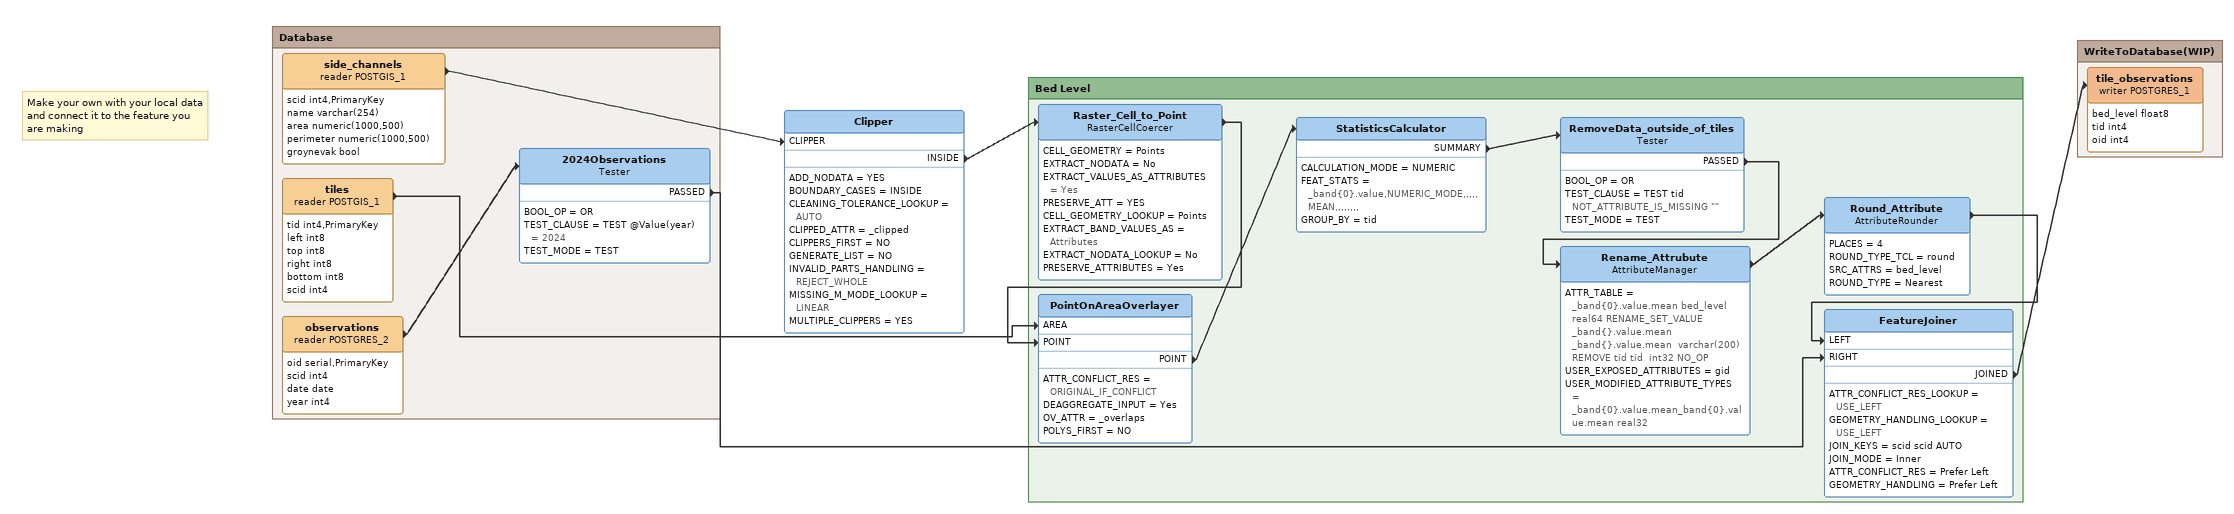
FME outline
Note: Make your own with your local data and connect it to the feature you are making
Clipper
    ADD_NODATA = YES
    BOUNDARY_CASES = INSIDE
    CLEANING_TOLERANCE_LOOKUP = AUTO
    CLIPPED_ATTR = _clipped
    CLIPPERS_FIRST = NO
    GENERATE_LIST = NO
    INVALID_PARTS_HANDLING = REJECT_WHOLE
    MISSING_M_MODE_LOOKUP = LINEAR
    MULTIPLE_CLIPPERS = YES
    INSIDE -> Raster_Cell_to_Point

Bookmark: Database
observations (reader POSTGRES_2)
    attributes: oid serial,PrimaryKey, scid int4, date date, year int4
    -> 2024Observations
2024Observations: Tester
    BOOL_OP = OR
    TEST_CLAUSE = TEST @Value(year) = 2024
    TEST_MODE = TEST
    PASSED -> FeatureJoiner [RIGHT]
side_channels (reader POSTGIS_1)
    attributes: scid int4,PrimaryKey, name varchar(254), area numeric(1000,500), perimeter numeric(1000,500), groynevak bool
    -> Clipper [CLIPPER]
tiles (reader POSTGIS_1)
    attributes: tid int4,PrimaryKey, left int8, top int8, right int8, bottom int8, scid int4
    -> PointOnAreaOverlayer [AREA]

Bookmark: Bed Level
Raster_Cell_to_Point: RasterCellCoercer
    CELL_GEOMETRY = Points
    EXTRACT_NODATA = No
    EXTRACT_VALUES_AS_ATTRIBUTES = Yes
    PRESERVE_ATT = YES
    CELL_GEOMETRY_LOOKUP = Points
    EXTRACT_BAND_VALUES_AS = Attributes
    EXTRACT_NODATA_LOOKUP = No
    PRESERVE_ATTRIBUTES = Yes
    -> PointOnAreaOverlayer [POINT]
PointOnAreaOverlayer
    ATTR_CONFLICT_RES = ORIGINAL_IF_CONFLICT
    DEAGGREGATE_INPUT = Yes
    OV_ATTR = _overlaps
    POLYS_FIRST = NO
    POINT -> StatisticsCalculator
StatisticsCalculator
    CALCULATION_MODE = NUMERIC
    FEAT_STATS = _band{0}.value,NUMERIC_MODE,,,,,MEAN,,,,,,,,
    GROUP_BY = tid
    SUMMARY -> RemoveData_outside_of_tiles
RemoveData_outside_of_tiles: Tester
    BOOL_OP = OR
    TEST_CLAUSE = TEST tid NOT_ATTRIBUTE_IS_MISSING ""
    TEST_MODE = TEST
    PASSED -> Rename_Attrubute
Rename_Attrubute: AttributeManager
    ATTR_TABLE = _band{0}.value.mean bed_level  real64 RENAME_SET_VALUE _band{}.value.mean _band{}.value.mean  varchar(200) REMOVE tid tid  int32 NO_OP
    USER_EXPOSED_ATTRIBUTES = gid
    USER_MODIFIED_ATTRIBUTE_TYPES = _band{0}.value.mean_band{0}.value.mean real32
    -> Round_Attribute
Round_Attribute: AttributeRounder
    PLACES = 4
    ROUND_TYPE_TCL = round
    SRC_ATTRS = bed_level
    ROUND_TYPE = Nearest
    -> FeatureJoiner [LEFT]
FeatureJoiner
    ATTR_CONFLICT_RES_LOOKUP = USE_LEFT
    GEOMETRY_HANDLING_LOOKUP = USE_LEFT
    JOIN_KEYS = scid scid AUTO
    JOIN_MODE = Inner
    ATTR_CONFLICT_RES = Prefer Left
    GEOMETRY_HANDLING = Prefer Left
    JOINED -> tile_observations (writer POSTGRES_1)

Bookmark: WriteToDatabase(WIP)
tile_observations (writer POSTGRES_1)
    attributes: bed_level float8, tid int4, oid int4
